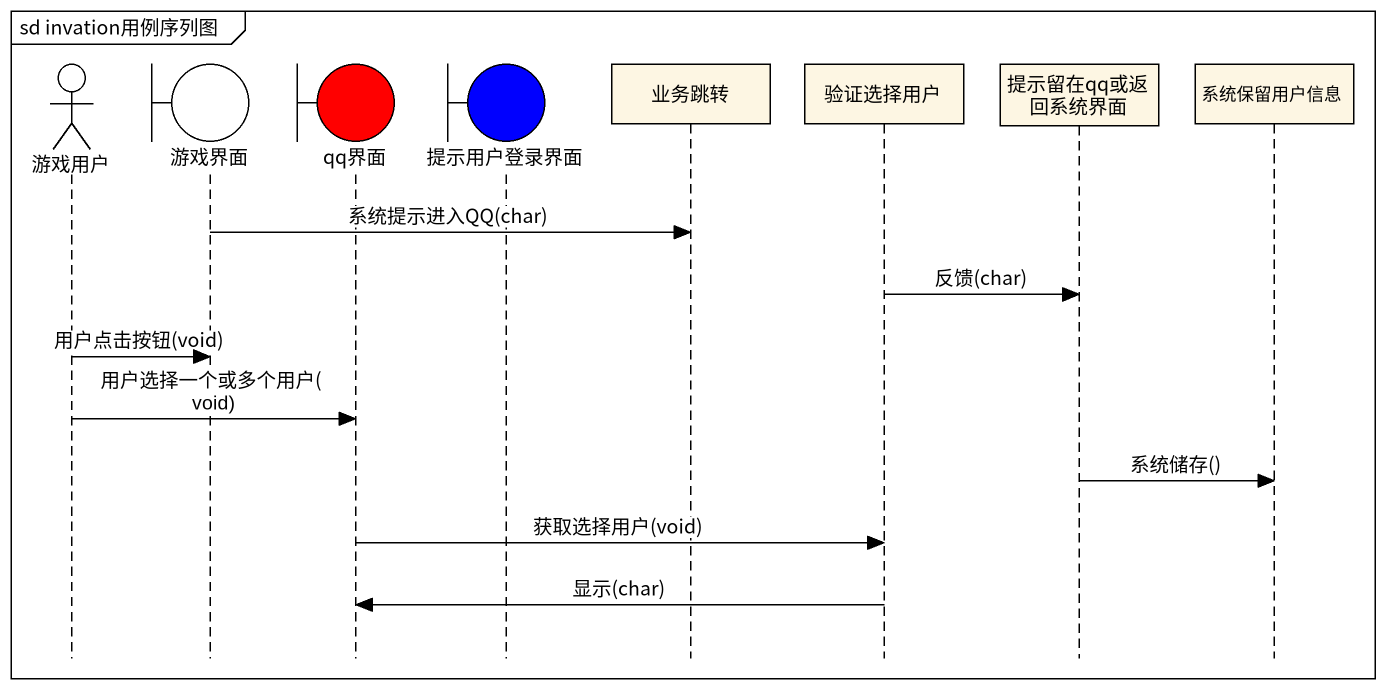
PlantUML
@startuml
mainframe sd invation用例序列图
hide footbox
actor 游戏用户
boundary 游戏界面
boundary qq界面 #FF0000
boundary 提示用户登录界面 #0000FF
participant 业务跳转
participant 验证选择用户
participant 提示留在qq或返回系统界面
participant 系统保留用户信息

游戏界面 -> 业务跳转 : 系统提示进入QQ(char)
验证选择用户 -> 提示留在qq或返回系统界面 : 反馈(char)
游戏用户 -> 游戏界面 : 用户点击按钮(void)
游戏用户 -> qq界面 : 用户选择一个或多个用户(void)
提示留在qq或返回系统界面 -> 系统保留用户信息 : 系统储存()
qq界面 -> 验证选择用户 : 获取选择用户(void)
验证选择用户 -> qq界面 : 显示(char)
@enduml
